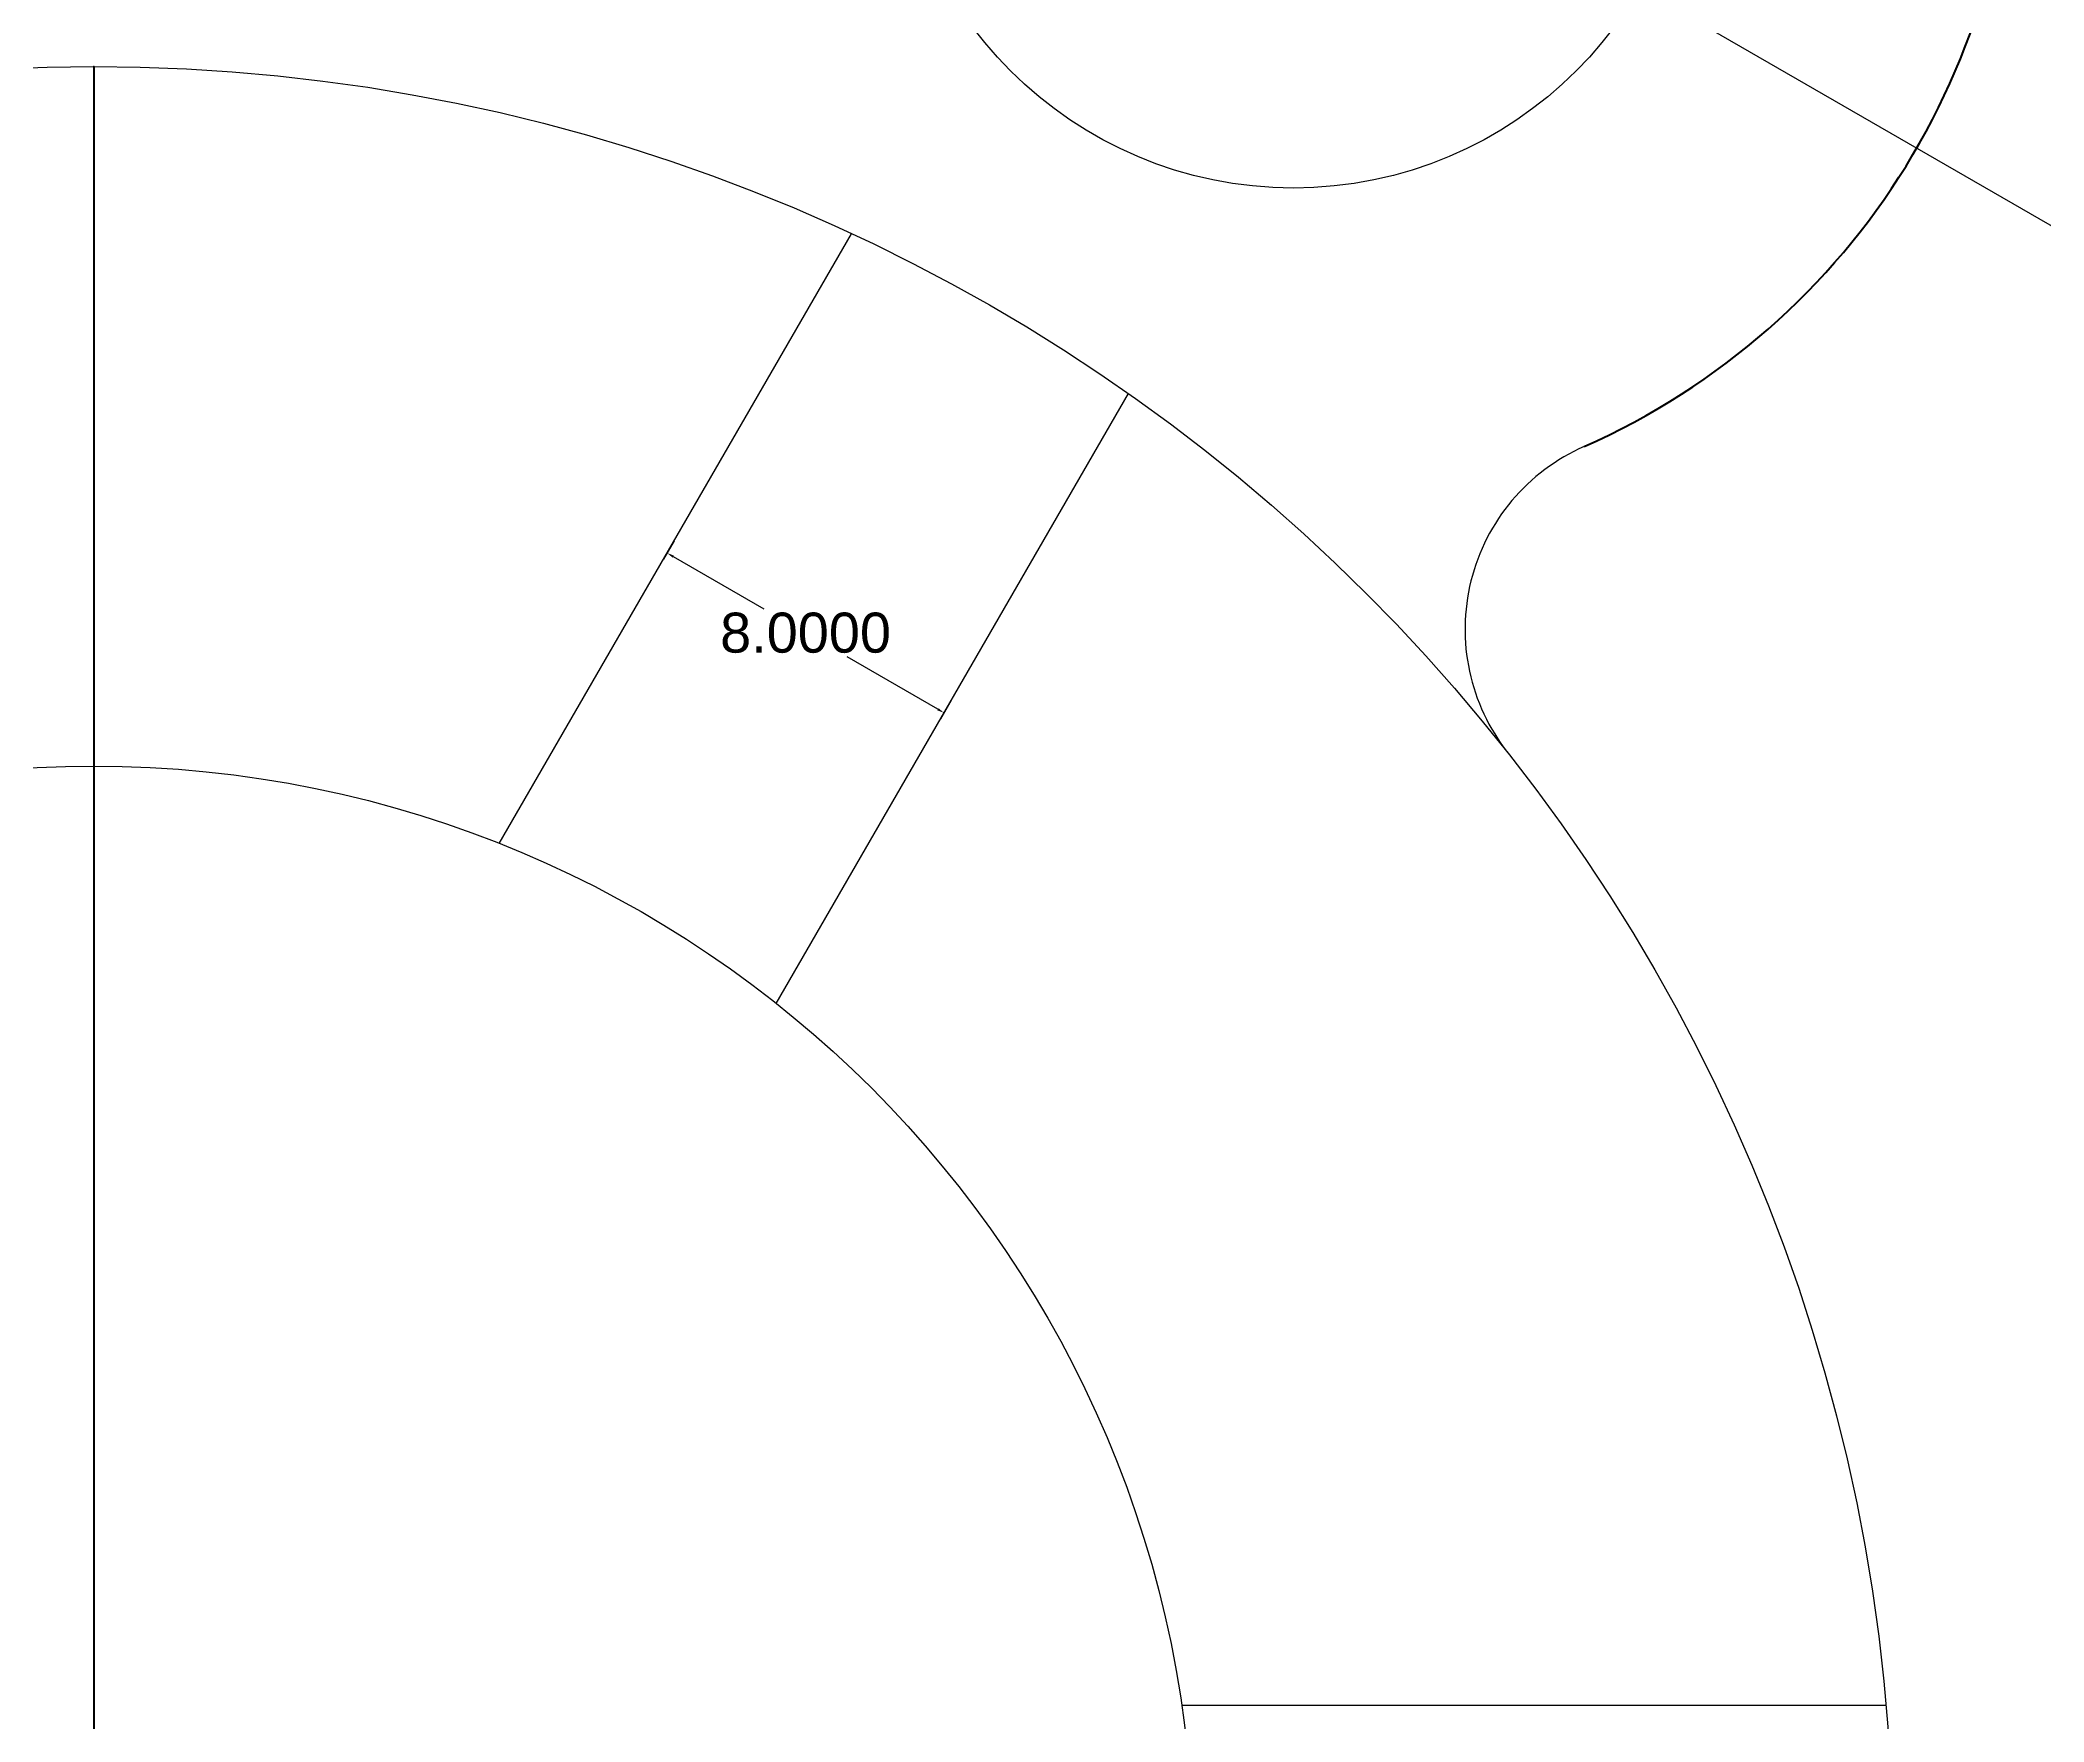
# Model space of a CAD drawing. Header units: inches. Extents: x 340 to 494, y 123 to 290.
# Drawn here: x 417 to 467.1, y 223.6 to 265.7 of the extents above; entities that cross this region are included whole.
import ezdxf

# ---------------------------------------------------------------- set-up
doc = ezdxf.new("R2010")
doc.units = ezdxf.units.IN
doc.header["$MEASUREMENT"] = 0
for name, color, linetype in [('inner circle', 7, 'Continuous'), ('outter circle', 7, 'Continuous'), ('the hard', 7, 'Continuous')]:
    doc.layers.add(name, color=color, linetype=linetype)
doc.layers.add('measurements', color=250, linetype='Continuous', lineweight=60, transparency=0.2)
doc.layers.add('mesurments lines', color=80, linetype='Continuous', transparency=0.5)
doc.styles.get("Standard").update_dxf_attribs({"font": 'arial.ttf', "height": 1})
doc.dimstyles.new('Annotative', dxfattribs={"dimscale": 0, "dimtxt": 0.18, "dimasz": 0.18, "dimexe": 0.18, "dimexo": 0.0625, "dimgap": 0.09, "dimtad": 0, "dimtih": 1, "dimtoh": 1, "dimdec": 4, "dimzin": 0, "dimdsep": 46, "dimtxsty": 'Standard', "dimcen": 0.09, "dimadec": 0, "dimazin": 0, "dimtfac": 1, "dimtdec": 4, "dimtofl": 0, "dimtmove": 0, "dimatfit": 3, "dimfxl": 1, "dimtolj": 1, "dimtzin": 0, "dimarcsym": 0})

# ---------------------------------------------------------------- blocks, each defined once
blk = doc.blocks.new('*D1')
at = {"layer": 'Defpoints', "color": 0, "linetype": 'Continuous', "lineweight": 100, "transparency": 16777216}
for p in [(448.346, 271.983), (418.346, 220.021), (463.693, 193.84)]:
    blk.add_point(p, dxfattribs=at)
at = {"layer": 'measurements', "color": 0, "linetype": 'Continuous', "lineweight": -2, "transparency": 16777216}
for p, q in [((448.4, 271.952), (493.849, 245.712)), ((493.603, 245.646), (479.04, 220.422)), ((418.4, 219.99), (463.849, 193.75)), ((463.783, 193.996), (478.346, 219.22))]:
    blk.add_line(p, q, dxfattribs=at)
at = {"layer": 'measurements', "color": 0, "linetype": 'Continuous', "lineweight": 100, "transparency": 16777216}
for points in [[(493.577, 245.661), (493.629, 245.631), (493.693, 245.802)], [(463.757, 194.011), (463.809, 193.981), (463.693, 193.84)]]:
    blk.add_solid(points, dxfattribs=at)
at = {"layer": 'measurements', "color": 0, "linetype": 'Continuous', "lineweight": 100, "transparency": 16777216, "insert": (478.693, 219.821), "char_height": 1, "attachment_point": 5}
blk.add_mtext('\\A1;60.0000', dxfattribs=at)
blk = doc.blocks.new('*D2')
at = {"layer": 'Defpoints', "color": 0, "linetype": 'Continuous', "lineweight": 100, "transparency": 16777216}
for p in [(432.889, 253.211), (439.817, 249.211), (439.61, 248.852)]:
    blk.add_point(p, dxfattribs=at)
at = {"layer": 'measurements', "color": 0, "linetype": 'Continuous', "lineweight": -2, "transparency": 16777216}
for p, q in [((432.858, 253.157), (432.592, 252.696)), ((432.837, 252.762), (435.105, 251.452)), ((439.454, 248.942), (437.186, 250.251)), ((439.786, 249.157), (439.52, 248.696))]:
    blk.add_line(p, q, dxfattribs=at)
at = {"layer": 'measurements', "color": 0, "linetype": 'Continuous', "lineweight": 100, "transparency": 16777216}
for points in [[(432.852, 252.788), (432.822, 252.736), (432.682, 252.852)], [(439.469, 248.968), (439.439, 248.916), (439.61, 248.852)]]:
    blk.add_solid(points, dxfattribs=at)
at = {"layer": 'measurements', "color": 0, "linetype": 'Continuous', "lineweight": 100, "transparency": 16777216, "insert": (436.146, 250.852), "char_height": 1, "attachment_point": 5}
blk.add_mtext('\\A1;8.0000', dxfattribs=at)
blk = doc.blocks.new('*D5')
at = {"layer": 'Defpoints', "color": 0, "linetype": 'Continuous', "lineweight": 100, "transparency": 16777216}
for p in [(418.346, 265.021), (418.346, 220.021), (421.911, 199.804), (418.346, 175.021), (448.346, 168.06)]:
    blk.add_point(p, dxfattribs=at)
at = {"layer": 'measurements', "color": 0, "linetype": 'Continuous', "lineweight": -2, "transparency": 16777216}
for start, end in [(288.1175, 299.4976), (270.5024, 281.9273)]:
    blk.add_arc((418.346, 220.021), 20.529, start, end, dxfattribs=at)
at = {"layer": 'measurements', "color": 0, "linetype": 'Continuous', "lineweight": 100, "transparency": 16777216}
for points in [[(428.439, 202.179), (428.469, 202.127), (428.61, 202.243)], [(418.526, 199.463), (418.526, 199.523), (418.346, 199.492)]]:
    blk.add_solid(points, dxfattribs=at)
at = {"layer": 'measurements', "color": 0, "linetype": 'Continuous', "lineweight": 100, "transparency": 16777216, "insert": (423.659, 200.192), "char_height": 1, "attachment_point": 5}
blk.add_mtext('\\A1;30°', dxfattribs=at)
blk = doc.blocks.new('*D6')
at = {"layer": 'Defpoints', "color": 0, "linetype": 'Continuous', "lineweight": 100, "transparency": 16777216}
for p in [(418.346, 265.021), (418.346, 220.021), (411.331, 200.75), (418.346, 175.021), (388.346, 168.06)]:
    blk.add_point(p, dxfattribs=at)
at = {"layer": 'measurements', "color": 0, "linetype": 'Continuous', "lineweight": -2, "transparency": 16777216}
for start, end in [(240.5029, 251.8793), (258.0757, 269.4971)]:
    blk.add_arc((418.346, 220.021), 20.509, start, end, dxfattribs=at)
at = {"layer": 'measurements', "color": 0, "linetype": 'Continuous', "lineweight": 100, "transparency": 16777216}
for points in [[(408.233, 202.145), (408.263, 202.197), (408.091, 202.26)], [(418.166, 199.544), (418.166, 199.484), (418.346, 199.513)]]:
    blk.add_solid(points, dxfattribs=at)
at = {"layer": 'measurements', "color": 0, "linetype": 'Continuous', "lineweight": 100, "transparency": 16777216, "insert": (413.038, 200.212), "char_height": 1, "attachment_point": 5}
blk.add_mtext('\\A1;30°', dxfattribs=at)

msp = doc.modelspace()

# ---------------------------------------------------------------- linework, layer by layer
at = {"layer": 'inner circle'}
msp.add_circle((418.34576, 220.02144), 27.5, dxfattribs=at)
at = {"layer": 'mesurments lines', "linetype": 'Continuous', "lineweight": 100}
msp.add_line((418.34576, 265.02144), (418.34576, 175.02144), dxfattribs=at)
at = {"layer": 'outter circle'}
for p, q in [((428.48543, 245.58386), (437.29259, 260.83832)), ((435.41363, 241.58386), (444.2208, 256.83832)), ((445.5533, 224.02144), (463.16763, 224.02144))]:
    msp.add_line(p, q, dxfattribs=at)
msp.add_circle((418.34576, 220.02144), 45, dxfattribs=at)
msp.add_point((418.34576, 265.02144), dxfattribs=at)
at = {"layer": 'the hard'}
msp.add_circle((448.34576, 271.98296), 10, dxfattribs=at)
at = {"layer": 'the hard', "linetype": 'Continuous', "lineweight": 100}
msp.add_arc((448.34576, 271.98296), 18, 293.827564, 140.871223, dxfattribs=at)
at = {"layer": 'the hard', "linetype": 'Continuous'}
msp.add_arc((457.63742, 250.94336), 5, 113.827564, 218.202187, dxfattribs=at)

# ---------------------------------------------------------------- dimensions: what is measured, and where the dimension line sits
at = {"layer": 'measurements', "linetype": 'Continuous', "lineweight": 100}
for p1, p2, distance, picture, middle in [((448.34576, 271.98296), (418.34576, 220.02144), 52.36234, '*D1', (478.69288, 219.82103)), ((432.88901, 253.21109), (439.81721, 249.21109), -0.41482, '*D2', (436.1457, 250.85185))]:
    dim = msp.add_aligned_dim(p1=p1, p2=p2, distance=distance, dimstyle='Annotative', dxfattribs=at)
    dim.commit()
    dim.dimension.update_dxf_attribs({"geometry": picture, "text_midpoint": middle})
for base, line1, line2, picture, middle in [((411.33141, 200.74968), ((418.34576, 220.02144), (388.34576, 168.05992)), ((418.34576, 265.02144), (418.34576, 175.02144)), '*D6', (413.03775, 200.21168)), ((421.91059, 199.80426), ((418.34576, 265.02144), (418.34576, 175.02144)), ((448.34576, 168.05992), (418.34576, 220.02144)), '*D5', (423.65907, 200.19189))]:
    dim = msp.add_angular_dim_2l(base=base, line1=line1, line2=line2, dimstyle='Annotative', override={"dimscale": 0}, dxfattribs=at)
    dim.commit()
    dim.dimension.update_dxf_attribs({"geometry": picture, "text_midpoint": middle})

doc.saveas('drawing.dxf')
